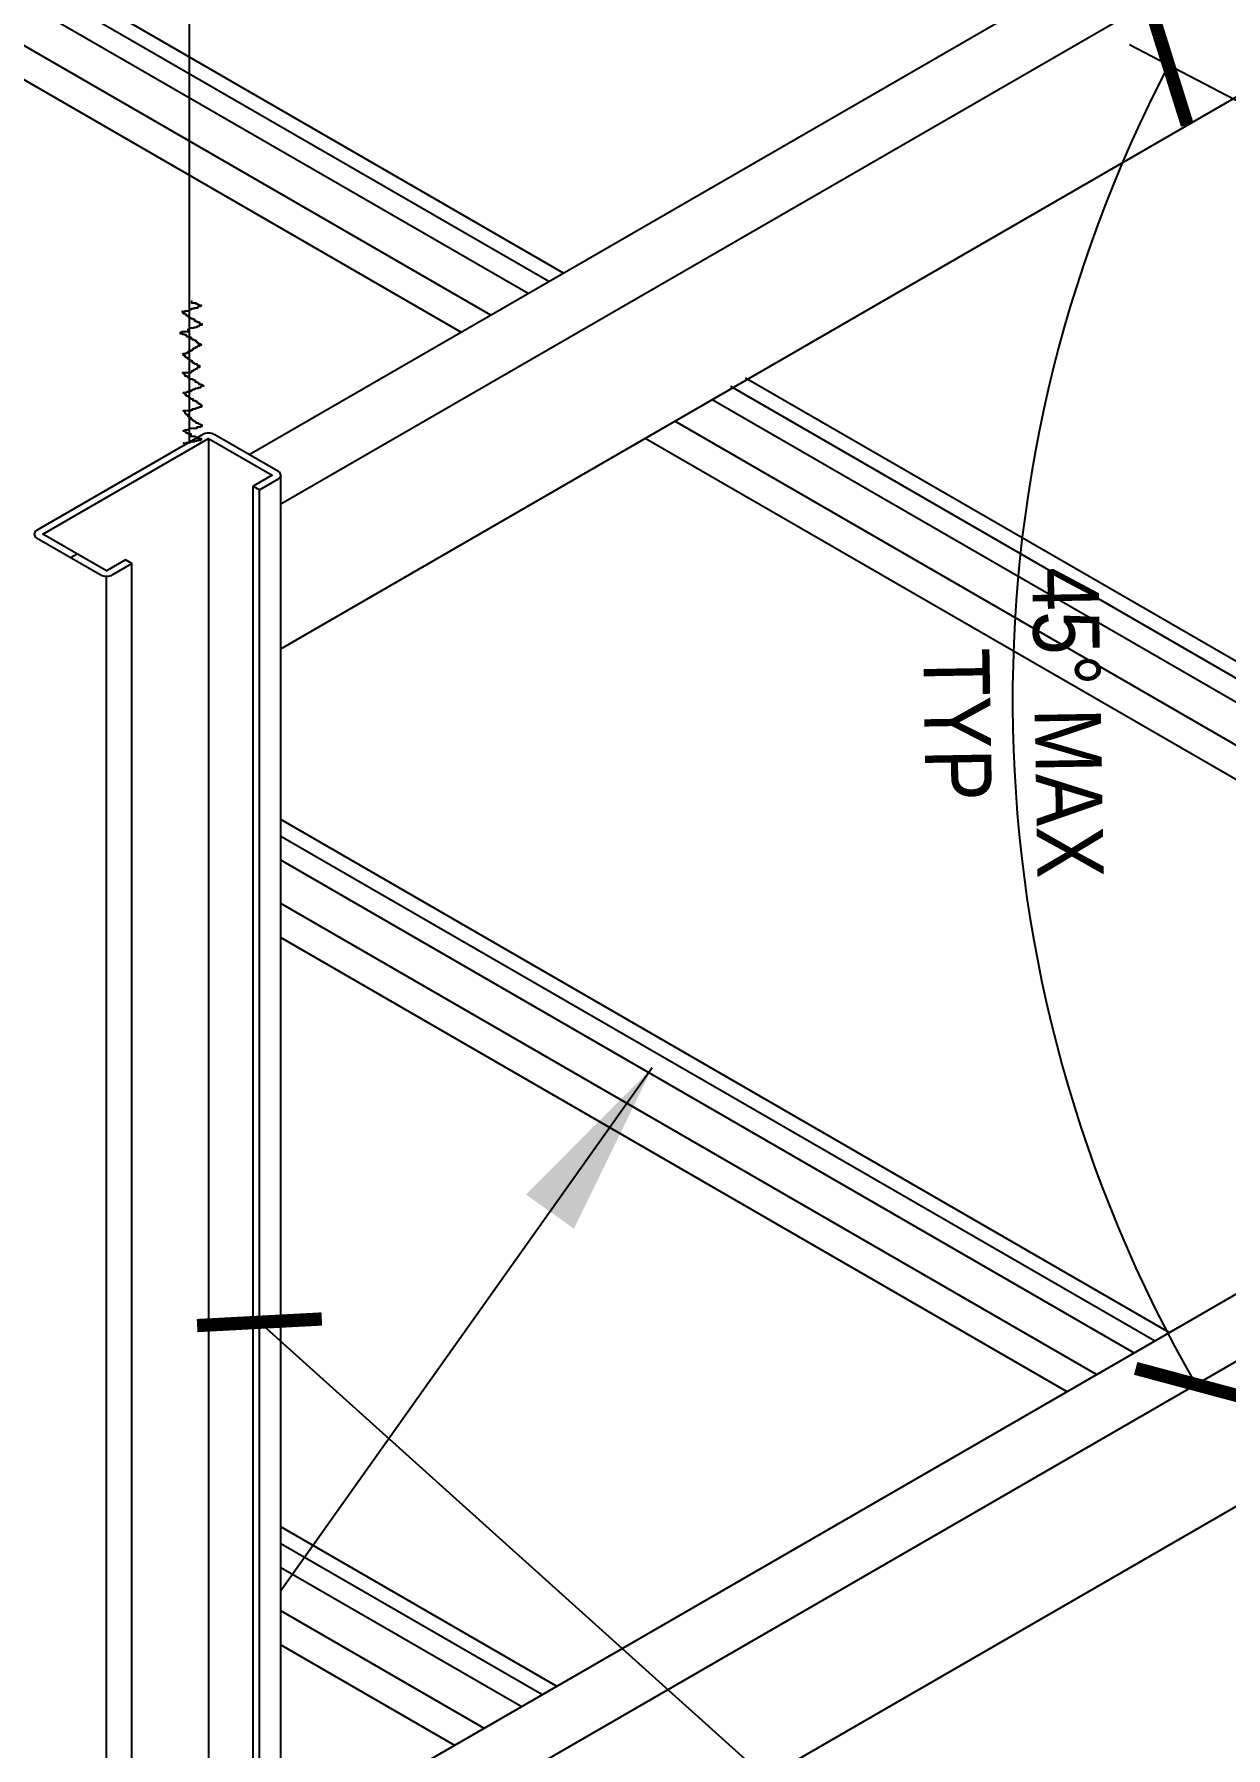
# Model space of a CAD drawing. Header units: inches. Extents: x -16404 to 14624, y -1591 to 16152.
# Drawn here: x -15557.9 to -15517.4, y 1948.1 to 2006.3 of the extents above; entities that cross this region are included whole.
import ezdxf

# ---------------------------------------------------------------- set-up
doc = ezdxf.new("R2010")
doc.units = ezdxf.units.IN
doc.header["$LTSCALE"] = 24
doc.header["$MEASUREMENT"] = 0
doc.layers.get('0').update_dxf_attribs({"linetype": 'CONTINUOUS'})
doc.layers.get('DefPoints').update_dxf_attribs({"color": 251, "linetype": 'CONTINUOUS'})
doc.layers.add('S-ANNO-DIMS', color=2, linetype='CONTINUOUS')
doc.layers.add('S-ARCH', color=1, linetype='CONTINUOUS')
doc.styles.add('Arial', font='arial.ttf', dxfattribs={"width": 0.85})
doc.dimstyles.new('DIM-24', dxfattribs={"dimscale": 24, "dimtxt": 0.09375, "dimasz": 0.109375, "dimexe": 0.0625, "dimexo": 0.0625, "dimgap": 0.0625, "dimtad": 1, "dimdec": 4, "dimzin": 11, "dimdsep": 46, "dimlunit": 4, "dimtxsty": 'Arial', "dimblk": 'ARCHTICK', "dimcen": 0.125, "dimclrd": 256, "dimclre": 256, "dimclrt": 4, "dimadec": 0, "dimazin": 0, "dimtfac": 0.75, "dimtdec": 4, "dimtofl": 0, "dimtmove": 0, "dimatfit": 3, "dimldrblk": 'ARCHTICK', "dimfxl": 1, "dimfrac": 1, "dimtolj": 1, "dimtzin": 11, "dimarcsym": 0})

# ---------------------------------------------------------------- blocks, each defined once
blk = doc.blocks.new('ST-ARROW')
blk.add_solid([(-1, -0.1667), (-1, 0.1667), (0, 0)])
blk = doc.blocks.new('_ARCHTICK')
at = {"color": 0, "linetype": 'ByBlock', "const_width": 0.15}
blk.add_lwpolyline([(-0.5, -0.5), (0.5, 0.5)], dxfattribs=at)
blk = doc.blocks.new('*D1094')
at = {"layer": 'DefPoints', "color": 0, "transparency": 16777216}
for p in [(-15507.475, 1999.048), (-15474.679, 1985.74), (-15480.265, 1984.81), (-15523.864, 1975.01), (-15549.551, 1942.512)]:
    blk.add_point(p, dxfattribs=at)
at = {"layer": 'S-ANNO-DIMS', "lineweight": -2, "transparency": 16777216}
blk.add_line((-15508.804, 1999.743), (-15520.716, 2005.976), dxfattribs=at)
blk.add_arc((-15478.179, 1983.719), 46.508, 152.37963, 210, dxfattribs=at)
at = {"layer": 'S-ANNO-DIMS', "lineweight": -2, "transparency": 16777216, "xscale": 3, "yscale": 3, "zscale": 3}
for p, rotation in [((-15519.387, 2005.28), 62.37962741064091), ((-15518.456, 1960.465), 300.0000000000009)]:
    blk.add_blockref('_ARCHTICK', p, dxfattribs=dict(at, rotation=rotation))
at = {"layer": 'S-ANNO-DIMS', "color": 4, "transparency": 16777216, "insert": (-15524.68, 1982.914), "char_height": 2.25, "attachment_point": 5, "rotation": 270.99139, "style": 'Arial'}
blk.add_mtext('\\A1;45° MAX\\PTYP', dxfattribs=at)

msp = doc.modelspace()

# ---------------------------------------------------------------- linework, layer by layer
at = {"layer": 'S-ARCH'}
for p, q in [((-15550.62392, 1992.05396), (-15474.67921, 2035.90066)), ((-15549.55111, 1990.37759), (-15474.67921, 2033.60491)), ((-15549.55111, 1985.45684), (-15474.67921, 2028.68415)), ((-15539.94275, 1998.22073), (-15575.11651, 2018.52831)), ((-15540.44275, 1997.93206), (-15575.61651, 2018.23963)), ((-15541.1464, 1997.52581), (-15576.32016, 2017.83338)), ((-15542.41583, 1996.7929), (-15577.58959, 2017.10048)), ((-15578.58959, 2016.52313), (-15543.41583, 1996.21555)), ((-15498.49032, 1974.28816), (-15533.75843, 1994.65021)), ((-15498.99032, 1973.99948), (-15534.25843, 1994.36153)), ((-15499.69396, 1973.59323), (-15534.89672, 1993.91755)), ((-15500.96339, 1972.86032), (-15536.16615, 1993.18465)), ((-15552.00485, 1992.60124), (-15552.00485, 1936.05844)), ((-15537.16615, 1992.6073), (-15501.96339, 1972.28297)), ((-15549.55111, 1934.80844), (-15549.55111, 1991.35124)), ((-15550.48931, 1934.43344), (-15550.48931, 1990.97624)), ((-15550.2728, 1934.30844), (-15550.2728, 1990.85124)), ((-15556.6861, 1988.55396), (-15556.46959, 1988.67896)), ((-15554.60293, 1931.80844), (-15554.60293, 1988.35124)), ((-15555.46895, 1931.37543), (-15555.46895, 1987.91823)), ((-15549.55111, 1944.80819), (-15474.67921, 1988.03551)), ((-15549.55111, 1942.51244), (-15474.67921, 1985.73975)), ((-15549.55111, 1937.59168), (-15474.67921, 1980.819)), ((-15519.3671, 1962.23494), (-15549.55111, 1979.66169)), ((-15519.8671, 1961.94627), (-15549.55111, 1979.08434)), ((-15520.57074, 1961.54002), (-15549.55111, 1978.27184)), ((-15521.84017, 1960.80711), (-15549.55111, 1976.80603)), ((-15549.55111, 1975.65133), (-15522.84017, 1960.22976)), ((-15540.17695, 1950.22037), (-15549.55111, 1955.63255)), ((-15540.67695, 1949.93169), (-15549.55111, 1955.0552)), ((-15541.38059, 1949.52544), (-15549.55111, 1954.2427)), ((-15542.65002, 1948.79254), (-15549.55111, 1952.77688)), ((-15549.55111, 1951.62218), (-15543.65002, 1948.21519))]:
    msp.add_line(p, q, dxfattribs=at)
at = {"layer": 'S-ARCH', "color": 2}
for p, q in [((-15552.65047, 1992.47849), (-15552.65047, 2013.93111)), ((-15549.55111, 1953.47159), (-15536.92574, 1971.22938))]:
    msp.add_line(p, q, dxfattribs=at)
msp.add_lwpolyline([(-15552.7986, 1992.39297), (-15552.7986, 1992.41643), (-15552.82388, 1992.41643), (-15552.82388, 1992.4417), (-15552.84917, 1992.4417), (-15552.74804, 1992.4417), (-15552.74804, 1992.46698), (-15552.62164, 1992.46698), (-15552.62164, 1992.49225), (-15552.46995, 1992.49225), (-15552.46995, 1992.51753), (-15552.39411, 1992.51753), (-15552.39411, 1992.5428), (-15552.2677, 1992.5428), (-15552.2677, 1992.56808), (-15552.24242, 1992.56808), (-15552.24242, 1992.59335), (-15552.34355, 1992.59335), (-15552.34355, 1992.61863), (-15552.41939, 1992.61863), (-15552.41939, 1992.6439), (-15552.44467, 1992.6439), (-15552.44467, 1992.66918), (-15552.59636, 1992.66918), (-15552.59636, 1992.745), (-15552.6722, 1992.745), (-15552.6722, 1992.77028), (-15552.72276, 1992.77028), (-15552.72276, 1992.79555), (-15552.77332, 1992.79555), (-15552.77332, 1992.82083), (-15552.7986, 1992.82083), (-15552.7986, 1992.8461), (-15552.84917, 1992.8461), (-15552.84917, 1992.87138), (-15552.7986, 1992.87138), (-15552.7986, 1992.89665), (-15552.69748, 1992.89665), (-15552.69748, 1992.92193), (-15552.64692, 1992.92193), (-15552.64692, 1992.9472), (-15552.39411, 1992.9472), (-15552.39411, 1992.99776), (-15552.2677, 1992.99776), (-15552.2677, 1993.02303), (-15552.21714, 1993.02303), (-15552.21714, 1993.0483), (-15552.2677, 1993.0483), (-15552.2677, 1993.07358), (-15552.31826, 1993.07358), (-15552.31826, 1993.09886), (-15552.34355, 1993.09886), (-15552.34355, 1993.12413), (-15552.41939, 1993.12413), (-15552.41939, 1993.1494), (-15552.44467, 1993.1494), (-15552.44467, 1993.17468), (-15552.49523, 1993.17468), (-15552.49523, 1993.19996), (-15552.52051, 1993.19996), (-15552.52051, 1993.22523), (-15552.5458, 1993.22523), (-15552.5458, 1993.25051), (-15552.59636, 1993.25051), (-15552.59636, 1993.30106), (-15552.64692, 1993.30106), (-15552.64692, 1993.32633), (-15552.6722, 1993.32633), (-15552.6722, 1993.35161), (-15552.69748, 1993.35161), (-15552.69748, 1993.40216), (-15552.74804, 1993.40216), (-15552.74804, 1993.42743), (-15552.77332, 1993.42743), (-15552.77332, 1993.45271), (-15552.7986, 1993.45271), (-15552.7986, 1993.50326), (-15552.82388, 1993.50326), (-15552.82388, 1993.52853), (-15552.84917, 1993.52853), (-15552.84917, 1993.55381), (-15552.59636, 1993.55381), (-15552.59636, 1993.57908), (-15552.5458, 1993.57908), (-15552.5458, 1993.60436), (-15552.44467, 1993.60436), (-15552.44467, 1993.62963), (-15552.39411, 1993.62963), (-15552.39411, 1993.65491), (-15552.31826, 1993.65491), (-15552.31826, 1993.68018), (-15552.24242, 1993.68018), (-15552.24242, 1993.70546), (-15552.21714, 1993.70546), (-15552.24242, 1993.70546), (-15552.24242, 1993.73073), (-15552.2677, 1993.73073), (-15552.2677, 1993.75601), (-15552.29298, 1993.75601), (-15552.29298, 1993.78128), (-15552.34355, 1993.78128), (-15552.34355, 1993.80656), (-15552.39411, 1993.80656), (-15552.39411, 1993.85711), (-15552.44467, 1993.85711), (-15552.44467, 1993.88239), (-15552.52051, 1993.88239), (-15552.52051, 1993.93293), (-15552.59636, 1993.93293), (-15552.59636, 1993.95821), (-15552.62164, 1993.95821), (-15552.62164, 1993.98349), (-15552.6722, 1993.98349), (-15552.6722, 1994.03404), (-15552.74804, 1994.03404), (-15552.74804, 1994.08459), (-15552.7986, 1994.08459), (-15552.7986, 1994.13514), (-15552.84917, 1994.13514), (-15552.84917, 1994.16041), (-15552.74804, 1994.16041), (-15552.74804, 1994.18569), (-15552.69748, 1994.18569), (-15552.69748, 1994.21096), (-15552.59636, 1994.21096), (-15552.59636, 1994.23624), (-15552.5458, 1994.23624), (-15552.5458, 1994.26151), (-15552.49523, 1994.26151), (-15552.49523, 1994.28679), (-15552.44467, 1994.28679), (-15552.44467, 1994.31206), (-15552.34355, 1994.31206), (-15552.34355, 1994.33734), (-15552.2677, 1994.33734), (-15552.2677, 1994.36261), (-15552.24242, 1994.36261), (-15552.24242, 1994.38789), (-15552.16658, 1994.38789), (-15552.19186, 1994.38789), (-15552.19186, 1994.41316), (-15552.24242, 1994.41316), (-15552.24242, 1994.43844), (-15552.31826, 1994.43844), (-15552.31826, 1994.46371), (-15552.34355, 1994.46371), (-15552.34355, 1994.48899), (-15552.39411, 1994.48899), (-15552.39411, 1994.51426), (-15552.44467, 1994.51426), (-15552.44467, 1994.56481), (-15552.49523, 1994.56481), (-15552.49523, 1994.59009), (-15552.5458, 1994.59009), (-15552.5458, 1994.61536), (-15552.62164, 1994.61536), (-15552.62164, 1994.64064), (-15552.64692, 1994.64064), (-15552.64692, 1994.66592), (-15552.69748, 1994.66592), (-15552.69748, 1994.69119), (-15552.72276, 1994.69119), (-15552.72276, 1994.71646), (-15552.7986, 1994.71646), (-15552.7986, 1994.76702), (-15552.82388, 1994.76702), (-15552.82388, 1994.79229), (-15552.84917, 1994.79229), (-15552.84917, 1994.81757), (-15552.87445, 1994.81757), (-15552.87445, 1994.84284), (-15552.59636, 1994.84284), (-15552.59636, 1994.86812), (-15552.57108, 1994.86812), (-15552.57108, 1994.89339), (-15552.52051, 1994.89339), (-15552.52051, 1994.91867), (-15552.49523, 1994.91867), (-15552.49523, 1994.94394), (-15552.44467, 1994.94394), (-15552.44467, 1994.96922), (-15552.39411, 1994.96922), (-15552.39411, 1994.99449), (-15552.36883, 1994.99449), (-15552.36883, 1995.01977), (-15552.29298, 1995.01977), (-15552.29298, 1995.07032), (-15552.36883, 1995.07032), (-15552.36883, 1995.09559), (-15552.39411, 1995.09559), (-15552.39411, 1995.12087), (-15552.46995, 1995.12087), (-15552.46995, 1995.14614), (-15552.49523, 1995.14614), (-15552.49523, 1995.17142), (-15552.5458, 1995.17142), (-15552.5458, 1995.22197), (-15552.59636, 1995.22197), (-15552.59636, 1995.24724), (-15552.62164, 1995.24724), (-15552.62164, 1995.27252), (-15552.64692, 1995.27252), (-15552.64692, 1995.29779), (-15552.69748, 1995.29779), (-15552.69748, 1995.32307), (-15552.72276, 1995.32307), (-15552.72276, 1995.34834), (-15552.77332, 1995.34834), (-15552.77332, 1995.37362), (-15552.7986, 1995.37362), (-15552.7986, 1995.42417), (-15552.84917, 1995.42417), (-15552.84917, 1995.47472), (-15552.87445, 1995.47472), (-15552.7986, 1995.47472), (-15552.7986, 1995.5), (-15552.72276, 1995.5), (-15552.72276, 1995.52527), (-15552.69748, 1995.52527), (-15552.69748, 1995.55055), (-15552.64692, 1995.55055), (-15552.64692, 1995.57582), (-15552.59636, 1995.57582), (-15552.59636, 1995.6011), (-15552.5458, 1995.6011), (-15552.5458, 1995.62637), (-15552.52051, 1995.62637), (-15552.52051, 1995.65165), (-15552.49523, 1995.65165), (-15552.49523, 1995.67692), (-15552.44467, 1995.67692), (-15552.44467, 1995.7022), (-15552.39411, 1995.7022), (-15552.39411, 1995.72747), (-15552.36883, 1995.72747), (-15552.36883, 1995.75275), (-15552.29298, 1995.75275), (-15552.29298, 1995.77802), (-15552.24242, 1995.77802), (-15552.2677, 1995.77802), (-15552.2677, 1995.8033), (-15552.34355, 1995.8033), (-15552.34355, 1995.85385), (-15552.39411, 1995.85385), (-15552.39411, 1995.87912), (-15552.41939, 1995.87912), (-15552.41939, 1995.92967), (-15552.49523, 1995.92967), (-15552.49523, 1995.95495), (-15552.5458, 1995.95495), (-15552.5458, 1995.98022), (-15552.59636, 1995.98022), (-15552.59636, 1996.03077), (-15552.6722, 1996.03077), (-15552.6722, 1996.05605), (-15552.72276, 1996.05605), (-15552.72276, 1996.08132), (-15552.74804, 1996.08132), (-15552.74804, 1996.1066), (-15552.7986, 1996.1066), (-15552.7986, 1996.13187), (-15552.87445, 1996.13187), (-15552.87445, 1996.15715), (-15552.95029, 1996.15715), (-15552.95029, 1996.2077), (-15552.89973, 1996.2077), (-15552.89973, 1996.23297), (-15552.69748, 1996.23297), (-15552.69748, 1996.3088), (-15552.64692, 1996.3088), (-15552.64692, 1996.33408), (-15552.62164, 1996.33408), (-15552.62164, 1996.35935), (-15552.49523, 1996.35935), (-15552.49523, 1996.38463), (-15552.39411, 1996.38463), (-15552.39411, 1996.4099), (-15552.31826, 1996.4099), (-15552.31826, 1996.43518), (-15552.29298, 1996.43518), (-15552.29298, 1996.46045), (-15552.21714, 1996.46045), (-15552.21714, 1996.48573), (-15552.29298, 1996.48573), (-15552.29298, 1996.53628), (-15552.36883, 1996.53628), (-15552.36883, 1996.56155), (-15552.41939, 1996.56155), (-15552.41939, 1996.58683), (-15552.46995, 1996.58683), (-15552.46995, 1996.63738), (-15552.52051, 1996.63738), (-15552.52051, 1996.66265), (-15552.59636, 1996.66265), (-15552.59636, 1996.68793), (-15552.62164, 1996.68793), (-15552.62164, 1996.7132), (-15552.6722, 1996.7132), (-15552.6722, 1996.73848), (-15552.69748, 1996.73848), (-15552.69748, 1996.76375), (-15552.74804, 1996.76375), (-15552.74804, 1996.8143), (-15552.7986, 1996.8143), (-15552.7986, 1996.83958), (-15552.84917, 1996.83958), (-15552.84917, 1996.86485), (-15552.87445, 1996.86485), (-15552.87445, 1996.9154), (-15552.89973, 1996.9154), (-15552.7986, 1996.9154), (-15552.7986, 1996.94068), (-15552.64692, 1996.94068), (-15552.64692, 1996.96596), (-15552.62164, 1996.96596), (-15552.62164, 1996.99123), (-15552.57108, 1996.99123), (-15552.57108, 1997.0165), (-15552.49523, 1997.0165), (-15552.49523, 1997.04178), (-15552.36883, 1997.04178), (-15552.36883, 1997.06706), (-15552.34355, 1997.06706), (-15552.34355, 1997.09233), (-15552.2677, 1997.09233), (-15552.2677, 1997.1176), (-15552.24242, 1997.1176), (-15552.31826, 1997.1176), (-15552.31826, 1997.14288), (-15552.36883, 1997.14288), (-15552.36883, 1997.16816), (-15552.41939, 1997.16816), (-15552.41939, 1997.19343), (-15552.57108, 1997.19343), (-15552.57108, 1997.26926), (-15552.58512, 1997.26926)], dxfattribs=at)
at = {"layer": 'S-ARCH'}
msp.add_lwpolyline([(-15557.85052, 1989.47624, 0.57735027), (-15557.85052, 1989.22624), (-15555.68546, 1987.97624, 0.26794919), (-15555.25245, 1987.97624), (-15554.60293, 1988.35124), (-15554.81943, 1988.47624), (-15555.46895, 1988.10124), (-15557.63402, 1989.35124), (-15552.00485, 1992.60124), (-15549.83979, 1991.35124), (-15550.48931, 1990.97624), (-15550.2728, 1990.85124), (-15549.62328, 1991.22624, 0.57735027), (-15549.62328, 1991.47624), (-15551.78835, 1992.72624, 0.26794919), (-15552.22136, 1992.72624)], format="xyb", close=True, dxfattribs=at)

# ---------------------------------------------------------------- block references
at = {"layer": 'S-ARCH', "color": 2, "xscale": 5.999999999999939, "yscale": 5.999999999999939, "zscale": 5.999999999999939, "rotation": 54.58805902303717}
msp.add_blockref('ST-ARROW', (-15536.92574, 1971.22938), dxfattribs=at)

# ---------------------------------------------------------------- dimensions: what is measured, and where the dimension line sits
at = {"layer": 'S-ANNO-DIMS'}
dim = msp.add_angular_dim_2l(base=(-15523.86404, 1975.00976), line1=((-15480.26521, 1984.81043), (-15507.47505, 1999.04771)), line2=((-15549.55111, 1942.51244), (-15474.67921, 1985.73975)), text='45° MAX\\XTYP', dimstyle='DIM-24', override={"dimasz": 0.125}, dxfattribs=at)
dim.commit()
dim.dimension.update_dxf_attribs({"geometry": '*D1094', "text_midpoint": (-15524.67982, 1982.9143), "dimtype": 162})

# ---------------------------------------------------------------- leaders
for points in [[(-15445.17232, 1967.11653), (-15476.4925, 1949.03382), (-15528.30064, 1919.12237)], [(-15528.30064, 1919.12237), (-15496.98047, 1937.20508), (-15445.17232, 1967.11653)], [(-15550.2728, 1962.57984), (-15508.59912, 1925.10526), (-15504.86994, 1925.10526)]]:
    msp.add_leader(points, dimstyle='DIM-24', override={"dimasz": 0.125}, dxfattribs=at)

doc.saveas('drawing.dxf')
